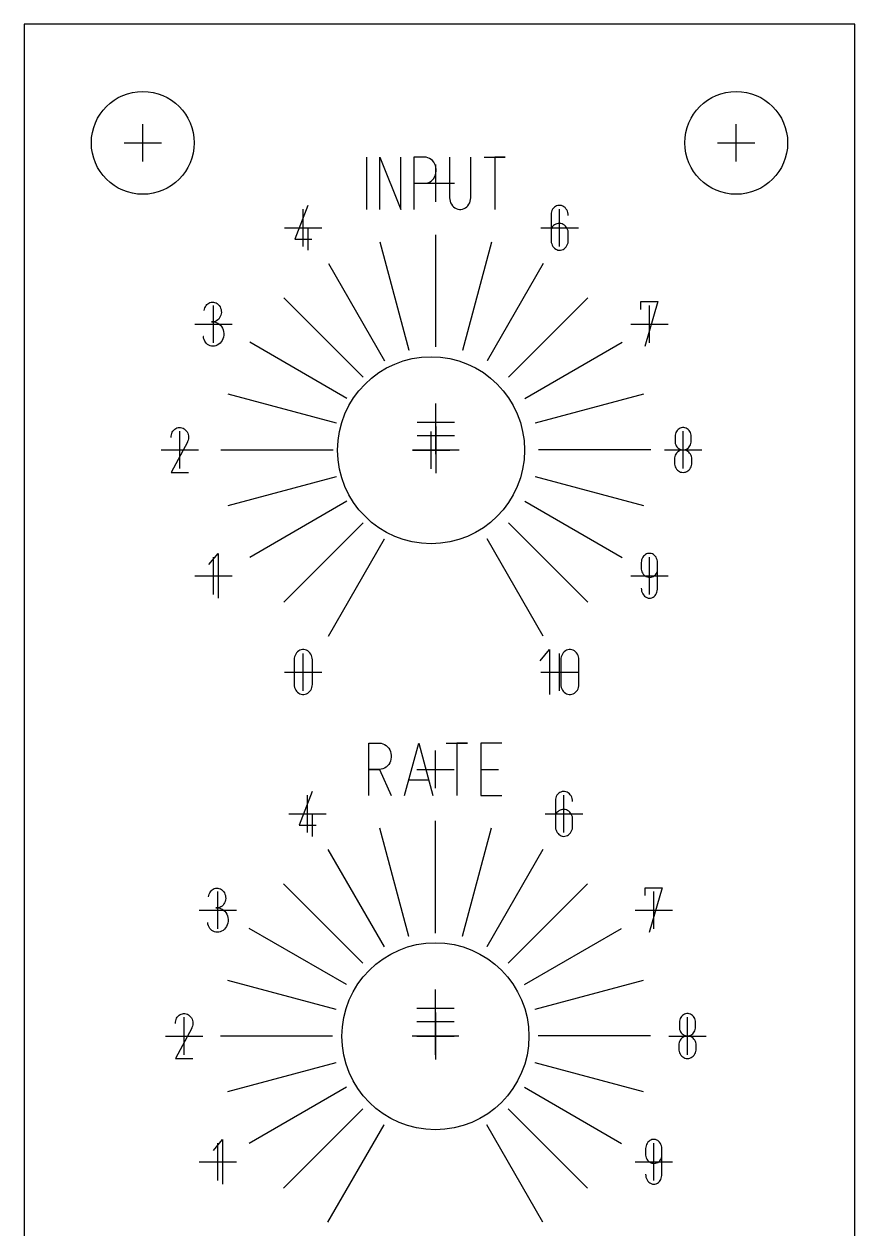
# Model space of a CAD drawing. Header units: millimetres. Extents: x -1 to 44, y -1 to 222.
# Drawn here: x 0 to 44.5, y 157.4 to 221.9 of the extents above; entities that cross this region are included whole.
import ezdxf

# ---------------------------------------------------------------- set-up
doc = ezdxf.new("R2010")
doc.units = ezdxf.units.MM
doc.layers.add('Gravur', color=7, linetype='CONTINUOUS')
doc.layers.add('Kontur', color=7, linetype='CONTINUOUS')

msp = doc.modelspace()

# ---------------------------------------------------------------- linework, layer by layer
at = {"layer": 'Gravur', "color": 255, "linetype": 'CONTINUOUS'}
for p, q in [((18.313, 214.757), (18.313, 211.957)), ((19.027, 211.957), (19.027, 214.757)), ((19.027, 214.757), (20.161, 211.957)), ((20.161, 211.957), (20.161, 214.757)), ((21.421, 214.757), (20.854, 214.757)), ((20.854, 214.757), (20.854, 211.957)), ((21.514, 214.749), (21.421, 214.757)), ((21.421, 214.757), (21.421, 214.757)), ((21.606, 214.726), (21.514, 214.749)), ((21.694, 214.688), (21.606, 214.726)), ((21.775, 214.635), (21.694, 214.688)), ((21.849, 214.57), (21.775, 214.635)), ((21.913, 214.493), (21.849, 214.57)), ((22.764, 214.757), (22.764, 212.587)), ((23.898, 212.587), (23.898, 214.757)), ((24.613, 214.757), (25.747, 214.757)), ((25.747, 214.757), (25.18, 214.757)), ((25.18, 214.757), (25.18, 211.957)), ((21.966, 214.407), (21.913, 214.493)), ((22.007, 214.313), (21.966, 214.407)), ((22.035, 214.213), (22.007, 214.313)), ((22.007, 213.801), (22.035, 213.901)), ((22.049, 214.109), (22.035, 214.213)), ((22.035, 213.901), (22.049, 214.005)), ((22.049, 214.005), (22.049, 214.109)), ((20.854, 213.357), (21.421, 213.357)), ((21.421, 213.357), (21.514, 213.365)), ((21.514, 213.365), (21.606, 213.388)), ((21.606, 213.388), (21.694, 213.426)), ((21.694, 213.426), (21.775, 213.479)), ((21.775, 213.479), (21.849, 213.544)), ((21.849, 213.544), (21.913, 213.621)), ((21.913, 213.621), (21.966, 213.707)), ((21.966, 213.707), (22.007, 213.801)), ((15.18, 212.175), (14.478, 210.375)), ((22.764, 212.587), (22.771, 212.493)), ((22.771, 212.493), (22.79, 212.401)), ((22.79, 212.401), (22.82, 212.314)), ((22.82, 212.314), (22.863, 212.232)), ((22.863, 212.232), (22.916, 212.158)), ((22.916, 212.158), (22.978, 212.094)), ((22.978, 212.094), (23.048, 212.041)), ((23.048, 212.041), (23.124, 212.001)), ((23.124, 212.001), (23.205, 211.973)), ((23.205, 211.973), (23.289, 211.959)), ((23.374, 211.959), (23.457, 211.973)), ((23.457, 211.973), (23.538, 212.001)), ((23.538, 212.001), (23.615, 212.041)), ((23.615, 212.041), (23.685, 212.094)), ((23.685, 212.094), (23.747, 212.158)), ((23.747, 212.158), (23.8, 212.232)), ((23.8, 212.232), (23.843, 212.314)), ((23.843, 212.314), (23.873, 212.401)), ((23.873, 212.401), (23.892, 212.493)), ((23.892, 212.493), (23.898, 212.587)), ((23.898, 212.587), (23.898, 212.587)), ((28.278, 211.97), (28.243, 211.907)), ((28.32, 212.027), (28.278, 211.97)), ((28.369, 212.075), (28.32, 212.027)), ((28.425, 212.116), (28.369, 212.075)), ((28.486, 212.146), (28.425, 212.116)), ((28.549, 212.167), (28.486, 212.146)), ((28.614, 212.176), (28.549, 212.167)), ((28.681, 212.175), (28.614, 212.176)), ((28.751, 212.161), (28.681, 212.175)), ((28.681, 212.175), (28.681, 212.175)), ((28.82, 212.136), (28.751, 212.161)), ((28.883, 212.101), (28.82, 212.136)), ((28.941, 212.055), (28.883, 212.101)), ((28.992, 211.999), (28.941, 212.055)), ((29.036, 211.936), (28.992, 211.999)), ((23.289, 211.959), (23.374, 211.959)), ((28.202, 211.768), (28.195, 211.695)), ((28.195, 211.695), (28.195, 211.695)), ((28.195, 211.695), (28.195, 210.255)), ((28.218, 211.839), (28.202, 211.768)), ((28.243, 211.907), (28.218, 211.839)), ((29.071, 211.867), (29.036, 211.936)), ((29.095, 211.792), (29.071, 211.867)), ((29.109, 211.714), (29.095, 211.792)), ((29.113, 211.635), (29.109, 211.714)), ((15.18, 210.975), (15.18, 209.775)), ((28.23, 210.982), (28.194, 210.915)), ((28.194, 210.915), (28.195, 210.915)), ((28.273, 211.042), (28.23, 210.982)), ((28.324, 211.094), (28.273, 211.042)), ((28.38, 211.138), (28.324, 211.094)), ((28.442, 211.173), (28.38, 211.138)), ((28.508, 211.197), (28.442, 211.173)), ((28.576, 211.211), (28.508, 211.197)), ((28.645, 211.214), (28.576, 211.211)), ((28.714, 211.206), (28.645, 211.214)), ((28.782, 211.187), (28.714, 211.206)), ((28.846, 211.158), (28.782, 211.187)), ((28.905, 211.119), (28.846, 211.158)), ((28.959, 211.071), (28.905, 211.119)), ((29.007, 211.015), (28.959, 211.071)), ((29.046, 210.952), (29.007, 211.015)), ((29.078, 210.884), (29.046, 210.952)), ((29.1, 210.811), (29.078, 210.884)), ((29.113, 210.735), (29.1, 210.811)), ((29.113, 210.255), (29.113, 210.735)), ((14.478, 210.375), (15.396, 210.375)), ((20.607, 204.412), (19.054, 210.206)), ((22.03, 204.605), (22.03, 210.605)), ((25.007, 210.206), (23.454, 204.412)), ((28.195, 210.255), (28.207, 210.183)), ((28.207, 210.183), (28.226, 210.113)), ((28.226, 210.113), (28.254, 210.047)), ((28.254, 210.047), (28.291, 209.985)), ((29.005, 209.966), (29.046, 210.031)), ((29.046, 210.031), (29.078, 210.101)), ((29.078, 210.101), (29.1, 210.177)), ((29.1, 210.177), (29.113, 210.255)), ((29.113, 210.255), (29.113, 210.255)), ((28.291, 209.985), (28.334, 209.93)), ((28.334, 209.93), (28.384, 209.882)), ((28.384, 209.882), (28.44, 209.841)), ((28.44, 209.841), (28.499, 209.81)), ((28.499, 209.81), (28.562, 209.788)), ((28.562, 209.788), (28.627, 209.775)), ((28.627, 209.775), (28.698, 209.779)), ((28.627, 209.775), (28.627, 209.775)), ((28.698, 209.779), (28.768, 209.795)), ((28.768, 209.795), (28.836, 209.822)), ((28.836, 209.822), (28.898, 209.861)), ((28.898, 209.861), (28.955, 209.909)), ((28.955, 209.909), (29.005, 209.966)), ((16.28, 209.064), (19.28, 203.868)), ((27.779, 209.064), (24.78, 203.868)), ((9.698, 206.754), (9.733, 206.814)), ((9.733, 206.814), (9.776, 206.867)), ((9.776, 206.867), (9.825, 206.913)), ((9.825, 206.913), (9.88, 206.951)), ((9.88, 206.951), (9.94, 206.979)), ((9.94, 206.979), (10.002, 206.998)), ((10.002, 206.998), (10.066, 207.006)), ((10.066, 207.006), (10.131, 207.004)), ((10.131, 207.004), (10.195, 206.991)), ((10.195, 206.991), (10.201, 206.989)), ((10.201, 206.989), (10.268, 206.963)), ((10.268, 206.963), (10.331, 206.925)), ((10.331, 206.925), (10.389, 206.878)), ((10.389, 206.878), (10.439, 206.822)), ((10.439, 206.822), (10.482, 206.758)), ((13.899, 207.23), (18.141, 202.988)), ((25.92, 202.988), (30.162, 207.23)), ((32.995, 206.609), (32.995, 207.029)), ((32.995, 207.029), (33.913, 207.029)), ((33.913, 207.029), (33.211, 204.629)), ((9.643, 206.549), (9.652, 206.62)), ((9.652, 206.62), (9.671, 206.689)), ((9.671, 206.689), (9.698, 206.754)), ((10.498, 206.226), (10.46, 206.159)), ((10.482, 206.758), (10.515, 206.687)), ((10.527, 206.299), (10.498, 206.226)), ((10.515, 206.687), (10.538, 206.612)), ((10.546, 206.376), (10.527, 206.299)), ((10.538, 206.612), (10.551, 206.534)), ((10.554, 206.455), (10.546, 206.376)), ((10.551, 206.534), (10.554, 206.455)), ((10.021, 205.949), (10.109, 205.954)), ((10.021, 205.948), (10.021, 205.949)), ((10.092, 205.945), (10.021, 205.948)), ((10.163, 205.954), (10.092, 205.945)), ((10.109, 205.954), (10.196, 205.944)), ((10.232, 205.974), (10.163, 205.954)), ((10.196, 205.944), (10.282, 205.92)), ((10.298, 206.005), (10.232, 205.974)), ((10.282, 205.92), (10.364, 205.882)), ((10.358, 206.048), (10.298, 206.005)), ((10.413, 206.099), (10.358, 206.048)), ((10.364, 205.882), (10.438, 205.83)), ((10.46, 206.159), (10.413, 206.099)), ((10.438, 205.83), (10.506, 205.767)), ((10.506, 205.767), (10.564, 205.694)), ((10.564, 205.694), (10.612, 205.611)), ((10.612, 205.611), (10.648, 205.522)), ((10.648, 205.522), (10.672, 205.427)), ((9.59, 205.158), (9.589, 205.169)), ((9.603, 205.076), (9.59, 205.158)), ((9.627, 204.996), (9.603, 205.076)), ((9.663, 204.921), (9.627, 204.996)), ((9.707, 204.853), (9.663, 204.921)), ((10.544, 204.876), (10.483, 204.806)), ((10.596, 204.956), (10.544, 204.876)), ((10.636, 205.043), (10.596, 204.956)), ((10.664, 205.136), (10.636, 205.043)), ((10.681, 205.232), (10.664, 205.136)), ((10.672, 205.427), (10.682, 205.33)), ((10.682, 205.33), (10.681, 205.232)), ((9.759, 204.792), (9.707, 204.853)), ((9.819, 204.741), (9.759, 204.792)), ((9.885, 204.7), (9.819, 204.741)), ((9.956, 204.67), (9.885, 204.7)), ((10.03, 204.651), (9.956, 204.67)), ((10.105, 204.645), (10.03, 204.651)), ((10.181, 204.651), (10.105, 204.645)), ((10.255, 204.669), (10.181, 204.651)), ((10.334, 204.701), (10.255, 204.669)), ((10.412, 204.748), (10.334, 204.701)), ((10.483, 204.806), (10.412, 204.748)), ((17.266, 201.855), (12.07, 204.854)), ((20.607, 204.412), (20.607, 204.412)), ((22.03, 204.605), (22.03, 204.605)), ((23.454, 204.412), (23.454, 204.412)), ((26.793, 201.855), (31.989, 204.855)), ((19.28, 203.868), (19.28, 203.868)), ((24.78, 203.868), (24.779, 203.868)), ((18.141, 202.988), (18.141, 202.988)), ((25.92, 202.988), (25.92, 202.988)), ((16.718, 200.522), (10.923, 202.075)), ((17.266, 201.854), (17.266, 201.855)), ((26.793, 201.855), (26.793, 201.855)), ((33.138, 202.075), (27.344, 200.522)), ((16.718, 200.522), (16.718, 200.522)), ((27.344, 200.522), (27.344, 200.522)), ((7.87, 199.832), (7.879, 199.906)), ((7.871, 199.758), (7.87, 199.832)), ((7.879, 199.906), (7.897, 199.977)), ((7.897, 199.977), (7.926, 200.044)), ((7.926, 200.044), (7.962, 200.106)), ((7.962, 200.106), (8.007, 200.161)), ((8.007, 200.161), (8.058, 200.208)), ((8.058, 200.208), (8.116, 200.246)), ((8.116, 200.246), (8.178, 200.274)), ((8.178, 200.274), (8.243, 200.292)), ((8.243, 200.292), (8.303, 200.298)), ((8.303, 200.298), (8.373, 200.296)), ((8.373, 200.296), (8.442, 200.283)), ((8.442, 200.283), (8.508, 200.258)), ((8.508, 200.258), (8.57, 200.223)), ((8.57, 200.223), (8.626, 200.178)), ((8.626, 200.178), (8.677, 200.124)), ((8.677, 200.124), (8.719, 200.063)), ((8.719, 200.063), (8.752, 199.995)), ((8.752, 199.995), (8.777, 199.923)), ((8.777, 199.923), (8.792, 199.847)), ((8.797, 199.77), (8.79, 199.693)), ((8.792, 199.847), (8.797, 199.77)), ((22.03, 200.355), (22.03, 197.855)), ((22.031, 200.349), (22.031, 197.849)), ((34.829, 199.89), (34.825, 199.818)), ((34.825, 199.818), (34.825, 199.818)), ((34.825, 199.818), (34.825, 199.578)), ((34.844, 199.959), (34.829, 199.89)), ((34.868, 200.026), (34.844, 199.959)), ((34.9, 200.088), (34.868, 200.026)), ((34.94, 200.144), (34.9, 200.088)), ((34.988, 200.193), (34.94, 200.144)), ((35.041, 200.234), (34.988, 200.193)), ((35.099, 200.265), (35.041, 200.234)), ((35.161, 200.286), (35.099, 200.265)), ((35.225, 200.297), (35.161, 200.286)), ((35.289, 200.297), (35.225, 200.297)), ((35.353, 200.286), (35.289, 200.297)), ((35.415, 200.265), (35.353, 200.286)), ((35.473, 200.234), (35.415, 200.265)), ((35.526, 200.193), (35.473, 200.234)), ((35.574, 200.144), (35.526, 200.193)), ((35.614, 200.088), (35.574, 200.144)), ((35.646, 200.026), (35.614, 200.088)), ((35.67, 199.959), (35.646, 200.026)), ((35.685, 199.89), (35.67, 199.959)), ((35.689, 199.818), (35.685, 199.89)), ((35.689, 199.578), (35.689, 199.818)), ((8.735, 199.518), (7.871, 197.898)), ((8.748, 199.546), (8.735, 199.518)), ((8.774, 199.618), (8.748, 199.546)), ((8.79, 199.693), (8.774, 199.618)), ((10.53, 199.105), (16.53, 199.105)), ((16.53, 199.105), (16.53, 199.105)), ((20.78, 199.105), (23.28, 199.105)), ((20.781, 199.099), (23.281, 199.099)), ((33.53, 199.105), (27.53, 199.105)), ((27.53, 199.105), (27.53, 199.105)), ((34.825, 199.578), (34.829, 199.51)), ((34.829, 199.51), (34.842, 199.442)), ((34.842, 199.442), (34.864, 199.378)), ((34.864, 199.378), (34.892, 199.318)), ((34.892, 199.318), (34.929, 199.263)), ((34.929, 199.263), (34.973, 199.214)), ((34.973, 199.214), (35.023, 199.173)), ((35.023, 199.173), (35.077, 199.141)), ((35.127, 199.081), (35.065, 199.057)), ((35.077, 199.141), (35.135, 199.117)), ((35.191, 199.095), (35.127, 199.081)), ((35.135, 199.117), (35.196, 199.103)), ((35.257, 199.098), (35.191, 199.095)), ((35.196, 199.103), (35.257, 199.098)), ((35.257, 199.098), (35.318, 199.103)), ((35.323, 199.095), (35.257, 199.098)), ((35.257, 199.098), (35.257, 199.098)), ((35.257, 199.098), (35.257, 199.098)), ((35.318, 199.103), (35.379, 199.117)), ((35.387, 199.081), (35.323, 199.095)), ((35.379, 199.117), (35.437, 199.141)), ((35.449, 199.057), (35.387, 199.081)), ((35.437, 199.141), (35.491, 199.173)), ((35.491, 199.173), (35.541, 199.214)), ((35.541, 199.214), (35.585, 199.263)), ((35.585, 199.263), (35.622, 199.318)), ((35.622, 199.318), (35.65, 199.378)), ((35.65, 199.378), (35.672, 199.442)), ((35.672, 199.442), (35.685, 199.51)), ((35.685, 199.51), (35.689, 199.578)), ((35.689, 199.578), (35.689, 199.578)), ((34.794, 198.671), (34.789, 198.598)), ((34.789, 198.598), (34.789, 198.598)), ((34.789, 198.598), (34.789, 198.418)), ((34.81, 198.742), (34.794, 198.671)), ((34.833, 198.81), (34.81, 198.742)), ((34.865, 198.873), (34.833, 198.81)), ((34.906, 198.93), (34.865, 198.873)), ((34.954, 198.981), (34.906, 198.93)), ((35.007, 199.023), (34.954, 198.981)), ((35.065, 199.057), (35.007, 199.023)), ((35.507, 199.023), (35.449, 199.057)), ((35.56, 198.981), (35.507, 199.023)), ((35.608, 198.93), (35.56, 198.981)), ((35.649, 198.873), (35.608, 198.93)), ((35.681, 198.809), (35.649, 198.873)), ((35.704, 198.742), (35.681, 198.809)), ((35.72, 198.671), (35.704, 198.742)), ((35.725, 198.598), (35.72, 198.671)), ((35.725, 198.418), (35.725, 198.598)), ((7.871, 197.898), (8.789, 197.898)), ((34.789, 198.418), (34.793, 198.344)), ((34.793, 198.344), (34.807, 198.271)), ((34.807, 198.271), (34.83, 198.201)), ((34.83, 198.201), (34.863, 198.136)), ((34.863, 198.136), (34.902, 198.077)), ((34.902, 198.077), (34.95, 198.024)), ((34.95, 198.024), (35.003, 197.98)), ((35.003, 197.98), (35.062, 197.944)), ((35.062, 197.944), (35.125, 197.918)), ((35.125, 197.918), (35.19, 197.903)), ((35.19, 197.903), (35.257, 197.898)), ((35.257, 197.898), (35.324, 197.903)), ((35.324, 197.903), (35.389, 197.918)), ((35.389, 197.918), (35.452, 197.944)), ((35.452, 197.944), (35.511, 197.98)), ((35.511, 197.98), (35.564, 198.024)), ((35.564, 198.024), (35.612, 198.077)), ((35.612, 198.077), (35.651, 198.136)), ((35.651, 198.136), (35.684, 198.201)), ((35.684, 198.201), (35.707, 198.271)), ((35.707, 198.271), (35.721, 198.344)), ((35.721, 198.344), (35.725, 198.418)), ((35.725, 198.418), (35.725, 198.418)), ((10.923, 196.122), (16.718, 197.675)), ((16.718, 197.675), (16.718, 197.675)), ((27.344, 197.675), (27.344, 197.675)), ((27.344, 197.675), (33.138, 196.122)), ((17.266, 196.355), (12.07, 193.355)), ((17.266, 196.355), (17.266, 196.355)), ((26.793, 196.354), (26.793, 196.354)), ((26.793, 196.354), (31.989, 193.354)), ((18.141, 195.209), (13.899, 190.967)), ((18.141, 195.209), (18.141, 195.209)), ((30.162, 190.967), (25.92, 195.209)), ((25.92, 195.209), (25.92, 195.209)), ((16.28, 189.145), (19.279, 194.341)), ((19.279, 194.341), (19.28, 194.341)), ((27.78, 189.145), (24.78, 194.341)), ((24.78, 194.341), (24.78, 194.341)), ((9.893, 192.967), (10.379, 193.567)), ((10.379, 193.567), (10.379, 191.167)), ((33.065, 193.295), (33.041, 193.228)), ((33.097, 193.357), (33.065, 193.295)), ((33.137, 193.413), (33.097, 193.357)), ((33.185, 193.462), (33.137, 193.413)), ((33.238, 193.503), (33.185, 193.462)), ((33.296, 193.534), (33.238, 193.503)), ((33.358, 193.555), (33.296, 193.534)), ((33.422, 193.566), (33.358, 193.555)), ((33.486, 193.566), (33.422, 193.566)), ((33.55, 193.555), (33.486, 193.566)), ((33.612, 193.534), (33.55, 193.555)), ((33.67, 193.503), (33.612, 193.534)), ((33.723, 193.462), (33.67, 193.503)), ((33.771, 193.413), (33.723, 193.462)), ((33.811, 193.357), (33.771, 193.413)), ((33.843, 193.295), (33.811, 193.357)), ((33.867, 193.228), (33.843, 193.295)), ((33.026, 193.159), (33.022, 193.087)), ((33.022, 193.087), (33.022, 193.087)), ((33.022, 193.087), (33.022, 192.727)), ((33.022, 192.727), (33.035, 192.655)), ((33.041, 193.228), (33.026, 193.159)), ((33.035, 192.655), (33.056, 192.585)), ((33.882, 193.159), (33.867, 193.228)), ((33.886, 193.087), (33.882, 193.159)), ((33.886, 191.647), (33.886, 193.087)), ((33.056, 192.585), (33.087, 192.52)), ((33.087, 192.52), (33.126, 192.461)), ((33.126, 192.461), (33.173, 192.408)), ((33.173, 192.408), (33.226, 192.364)), ((33.226, 192.364), (33.285, 192.329)), ((33.285, 192.329), (33.347, 192.304)), ((33.347, 192.304), (33.412, 192.29)), ((33.412, 192.29), (33.478, 192.286)), ((33.478, 192.286), (33.544, 192.293)), ((33.544, 192.293), (33.608, 192.311)), ((33.608, 192.311), (33.669, 192.339)), ((33.669, 192.339), (33.727, 192.377)), ((33.727, 192.377), (33.777, 192.424)), ((33.777, 192.424), (33.822, 192.479)), ((33.822, 192.479), (33.858, 192.54)), ((33.858, 192.54), (33.887, 192.607)), ((33.887, 192.607), (33.886, 192.607)), ((33.022, 191.707), (33.026, 191.628)), ((33.026, 191.628), (33.04, 191.55)), ((33.04, 191.55), (33.064, 191.475)), ((33.064, 191.475), (33.099, 191.406)), ((33.099, 191.406), (33.143, 191.343)), ((33.755, 191.313), (33.799, 191.369)), ((33.799, 191.369), (33.835, 191.432)), ((33.835, 191.432), (33.861, 191.501)), ((33.861, 191.501), (33.879, 191.573)), ((33.879, 191.573), (33.886, 191.647)), ((33.886, 191.647), (33.886, 191.647)), ((33.143, 191.343), (33.194, 191.287)), ((33.194, 191.287), (33.252, 191.241)), ((33.252, 191.241), (33.315, 191.206)), ((33.315, 191.206), (33.384, 191.181)), ((33.384, 191.181), (33.454, 191.167)), ((33.454, 191.167), (33.521, 191.175)), ((33.454, 191.167), (33.454, 191.167)), ((33.521, 191.175), (33.585, 191.195)), ((33.585, 191.195), (33.648, 191.224)), ((33.648, 191.224), (33.704, 191.264)), ((33.704, 191.264), (33.755, 191.313)), ((14.536, 188.185), (14.499, 188.115)), ((14.581, 188.248), (14.536, 188.185)), ((14.634, 188.303), (14.581, 188.248)), ((14.694, 188.349), (14.634, 188.303)), ((14.76, 188.384), (14.694, 188.349)), ((14.829, 188.407), (14.76, 188.384)), ((14.901, 188.419), (14.829, 188.407)), ((14.973, 188.419), (14.901, 188.419)), ((15.045, 188.407), (14.973, 188.419)), ((15.114, 188.384), (15.045, 188.407)), ((15.18, 188.349), (15.114, 188.384)), ((15.24, 188.303), (15.18, 188.349)), ((15.293, 188.248), (15.24, 188.303)), ((15.338, 188.185), (15.293, 188.248)), ((15.375, 188.115), (15.338, 188.185)), ((27.618, 187.821), (28.104, 188.421)), ((28.104, 188.421), (28.104, 186.021)), ((28.801, 188.185), (28.764, 188.115)), ((28.846, 188.248), (28.801, 188.185)), ((28.899, 188.303), (28.846, 188.248)), ((28.959, 188.349), (28.899, 188.303)), ((29.025, 188.384), (28.959, 188.349)), ((29.094, 188.407), (29.025, 188.384)), ((29.166, 188.419), (29.094, 188.407)), ((29.238, 188.419), (29.166, 188.419)), ((29.31, 188.407), (29.238, 188.419)), ((29.379, 188.384), (29.31, 188.407)), ((29.445, 188.349), (29.379, 188.384)), ((29.505, 188.303), (29.445, 188.349)), ((29.558, 188.248), (29.505, 188.303)), ((29.603, 188.185), (29.558, 188.248)), ((29.64, 188.115), (29.603, 188.185)), ((14.456, 187.961), (14.451, 187.881)), ((14.451, 187.881), (14.451, 187.881)), ((14.451, 187.881), (14.451, 186.561)), ((14.473, 188.04), (14.456, 187.961)), ((14.499, 188.115), (14.473, 188.04)), ((15.401, 188.04), (15.375, 188.115)), ((15.418, 187.961), (15.401, 188.04)), ((15.423, 187.881), (15.418, 187.961)), ((15.423, 186.561), (15.423, 187.881)), ((28.721, 187.961), (28.716, 187.881)), ((28.716, 187.881), (28.716, 187.881)), ((28.716, 187.881), (28.716, 186.561)), ((28.738, 188.04), (28.721, 187.961)), ((28.764, 188.115), (28.738, 188.04)), ((29.666, 188.04), (29.64, 188.115)), ((29.683, 187.961), (29.666, 188.04)), ((29.688, 187.881), (29.683, 187.961)), ((29.688, 186.561), (29.688, 187.881)), ((14.451, 186.561), (14.456, 186.481)), ((14.456, 186.481), (14.473, 186.402)), ((14.473, 186.402), (14.499, 186.327)), ((14.499, 186.327), (14.536, 186.257)), ((14.536, 186.257), (14.581, 186.194)), ((14.581, 186.194), (14.634, 186.139)), ((15.24, 186.139), (15.293, 186.194)), ((15.293, 186.194), (15.338, 186.257)), ((15.338, 186.257), (15.375, 186.327)), ((15.375, 186.327), (15.401, 186.402)), ((15.401, 186.402), (15.418, 186.481)), ((15.418, 186.481), (15.423, 186.561)), ((15.423, 186.561), (15.423, 186.561)), ((28.716, 186.561), (28.721, 186.481)), ((28.721, 186.481), (28.738, 186.402)), ((28.738, 186.402), (28.764, 186.327)), ((28.764, 186.327), (28.801, 186.257)), ((28.801, 186.257), (28.846, 186.194)), ((28.846, 186.194), (28.899, 186.139)), ((29.505, 186.139), (29.558, 186.194)), ((29.558, 186.194), (29.603, 186.257)), ((29.603, 186.257), (29.64, 186.327)), ((29.64, 186.327), (29.666, 186.402)), ((29.666, 186.402), (29.683, 186.481)), ((29.683, 186.481), (29.688, 186.561)), ((29.688, 186.561), (29.688, 186.561)), ((14.634, 186.139), (14.694, 186.093)), ((14.694, 186.093), (14.76, 186.058)), ((14.76, 186.058), (14.829, 186.035)), ((14.829, 186.035), (14.901, 186.023)), ((14.901, 186.023), (14.973, 186.023)), ((14.973, 186.023), (15.045, 186.035)), ((15.045, 186.035), (15.114, 186.058)), ((15.114, 186.058), (15.18, 186.093)), ((15.18, 186.093), (15.24, 186.139)), ((28.899, 186.139), (28.959, 186.093)), ((28.959, 186.093), (29.025, 186.058)), ((29.025, 186.058), (29.094, 186.035)), ((29.094, 186.035), (29.166, 186.023)), ((29.166, 186.023), (29.238, 186.023)), ((29.238, 186.023), (29.31, 186.035)), ((29.31, 186.035), (29.379, 186.058)), ((29.379, 186.058), (29.445, 186.093)), ((29.445, 186.093), (29.505, 186.139)), ((18.448, 180.618), (18.448, 183.418)), ((18.448, 183.418), (19.015, 183.418)), ((19.015, 183.418), (19.109, 183.41)), ((19.109, 183.41), (19.201, 183.387)), ((19.201, 183.387), (19.289, 183.349)), ((19.289, 183.349), (19.37, 183.296)), ((19.37, 183.296), (19.444, 183.231)), ((19.444, 183.231), (19.508, 183.154)), ((19.508, 183.154), (19.561, 183.068)), ((19.561, 183.068), (19.602, 182.974)), ((19.602, 182.974), (19.629, 182.874)), ((20.36, 180.618), (21.116, 183.418)), ((21.116, 183.418), (21.872, 180.618)), ((22.586, 183.418), (23.72, 183.418)), ((23.72, 183.418), (23.153, 183.418)), ((23.153, 183.418), (23.153, 180.618)), ((25.568, 183.418), (24.434, 183.418)), ((24.434, 183.418), (24.434, 180.618)), ((19.561, 182.368), (19.508, 182.282)), ((19.602, 182.462), (19.561, 182.368)), ((19.629, 182.562), (19.602, 182.462)), ((19.629, 182.874), (19.644, 182.77)), ((19.644, 182.666), (19.629, 182.562)), ((19.644, 182.77), (19.644, 182.666)), ((19.015, 182.018), (18.448, 182.018)), ((18.448, 182.018), (19.015, 182.018)), ((19.109, 182.026), (19.015, 182.018)), ((19.015, 182.018), (19.015, 182.018)), ((19.015, 182.018), (19.645, 180.618)), ((19.201, 182.049), (19.109, 182.026)), ((19.289, 182.087), (19.201, 182.049)), ((19.37, 182.14), (19.289, 182.087)), ((19.444, 182.205), (19.37, 182.14)), ((19.508, 182.282), (19.444, 182.205)), ((24.434, 182.018), (25.379, 182.018)), ((20.612, 181.458), (21.62, 181.458)), ((15.412, 180.836), (14.71, 179.036)), ((24.434, 180.618), (25.568, 180.618)), ((28.434, 180.429), (28.427, 180.356)), ((28.45, 180.5), (28.434, 180.429)), ((28.475, 180.568), (28.45, 180.5)), ((28.51, 180.631), (28.475, 180.568)), ((28.552, 180.688), (28.51, 180.631)), ((28.601, 180.736), (28.552, 180.688)), ((28.657, 180.777), (28.601, 180.736)), ((28.718, 180.807), (28.657, 180.777)), ((28.781, 180.828), (28.718, 180.807)), ((28.846, 180.837), (28.781, 180.828)), ((28.913, 180.836), (28.846, 180.837)), ((28.983, 180.822), (28.913, 180.836)), ((28.913, 180.836), (28.913, 180.836)), ((29.052, 180.797), (28.983, 180.822)), ((29.115, 180.762), (29.052, 180.797)), ((29.173, 180.716), (29.115, 180.762)), ((29.224, 180.66), (29.173, 180.716)), ((29.268, 180.597), (29.224, 180.66)), ((29.303, 180.528), (29.268, 180.597)), ((29.327, 180.453), (29.303, 180.528)), ((29.341, 180.375), (29.327, 180.453)), ((28.427, 180.356), (28.427, 180.356)), ((28.427, 180.356), (28.427, 178.916)), ((28.556, 179.755), (28.505, 179.703)), ((28.612, 179.799), (28.556, 179.755)), ((28.674, 179.834), (28.612, 179.799)), ((28.74, 179.858), (28.674, 179.834)), ((28.808, 179.872), (28.74, 179.858)), ((28.877, 179.875), (28.808, 179.872)), ((28.946, 179.867), (28.877, 179.875)), ((29.014, 179.848), (28.946, 179.867)), ((29.078, 179.819), (29.014, 179.848)), ((29.137, 179.78), (29.078, 179.819)), ((29.191, 179.732), (29.137, 179.78)), ((29.345, 180.296), (29.341, 180.375)), ((15.412, 179.636), (15.412, 178.436)), ((22.008, 173.266), (22.008, 179.266)), ((28.462, 179.643), (28.426, 179.576)), ((28.426, 179.576), (28.427, 179.576)), ((28.505, 179.703), (28.462, 179.643)), ((29.239, 179.676), (29.191, 179.732)), ((29.278, 179.613), (29.239, 179.676)), ((29.31, 179.545), (29.278, 179.613)), ((29.332, 179.472), (29.31, 179.545)), ((29.345, 179.396), (29.332, 179.472)), ((29.345, 178.916), (29.345, 179.396)), ((14.71, 179.036), (15.628, 179.036)), ((20.585, 173.073), (19.032, 178.867)), ((24.985, 178.867), (23.432, 173.073)), ((28.427, 178.916), (28.439, 178.844)), ((28.439, 178.844), (28.458, 178.774)), ((28.458, 178.774), (28.486, 178.708)), ((28.486, 178.708), (28.523, 178.646)), ((28.523, 178.646), (28.566, 178.591)), ((28.566, 178.591), (28.616, 178.543)), ((28.616, 178.543), (28.672, 178.502)), ((28.672, 178.502), (28.731, 178.471)), ((28.731, 178.471), (28.794, 178.449)), ((29, 178.456), (29.068, 178.483)), ((29.068, 178.483), (29.13, 178.522)), ((29.13, 178.522), (29.187, 178.57)), ((29.187, 178.57), (29.237, 178.627)), ((29.237, 178.627), (29.278, 178.692)), ((29.278, 178.692), (29.31, 178.762)), ((29.31, 178.762), (29.332, 178.838)), ((29.332, 178.838), (29.345, 178.916)), ((29.345, 178.916), (29.345, 178.916)), ((28.794, 178.449), (28.859, 178.436)), ((28.859, 178.436), (28.93, 178.44)), ((28.859, 178.436), (28.859, 178.436)), ((28.93, 178.44), (29, 178.456)), ((16.258, 177.725), (19.258, 172.529)), ((27.757, 177.725), (24.758, 172.529)), ((13.877, 175.891), (18.119, 171.649)), ((25.898, 171.649), (30.14, 175.891)), ((9.875, 175.21), (9.884, 175.281)), ((9.884, 175.281), (9.903, 175.35)), ((9.903, 175.35), (9.93, 175.415)), ((9.93, 175.415), (9.965, 175.475)), ((9.965, 175.475), (10.008, 175.528)), ((10.008, 175.528), (10.057, 175.574)), ((10.057, 175.574), (10.112, 175.612)), ((10.112, 175.612), (10.172, 175.64)), ((10.172, 175.64), (10.234, 175.659)), ((10.234, 175.659), (10.298, 175.667)), ((10.298, 175.667), (10.363, 175.665)), ((10.363, 175.665), (10.427, 175.652)), ((10.427, 175.652), (10.433, 175.65)), ((10.433, 175.65), (10.5, 175.624)), ((10.5, 175.624), (10.563, 175.586)), ((10.563, 175.586), (10.621, 175.539)), ((10.621, 175.539), (10.671, 175.483)), ((10.671, 175.483), (10.714, 175.419)), ((10.714, 175.419), (10.747, 175.348)), ((10.747, 175.348), (10.77, 175.273)), ((10.77, 175.273), (10.783, 175.195)), ((33.227, 175.27), (33.227, 175.69)), ((33.227, 175.69), (34.145, 175.69)), ((34.145, 175.69), (33.443, 173.29)), ((10.253, 174.61), (10.341, 174.615)), ((10.253, 174.609), (10.253, 174.61)), ((10.324, 174.606), (10.253, 174.609)), ((10.395, 174.615), (10.324, 174.606)), ((10.341, 174.615), (10.428, 174.605)), ((10.464, 174.635), (10.395, 174.615)), ((10.428, 174.605), (10.514, 174.581)), ((10.53, 174.666), (10.464, 174.635)), ((10.59, 174.709), (10.53, 174.666)), ((10.645, 174.76), (10.59, 174.709)), ((10.692, 174.82), (10.645, 174.76)), ((10.73, 174.887), (10.692, 174.82)), ((10.759, 174.96), (10.73, 174.887)), ((10.778, 175.037), (10.759, 174.96)), ((10.786, 175.116), (10.778, 175.037)), ((10.783, 175.195), (10.786, 175.116)), ((10.514, 174.581), (10.596, 174.543)), ((10.596, 174.543), (10.67, 174.491)), ((10.67, 174.491), (10.738, 174.428)), ((10.738, 174.428), (10.796, 174.355)), ((10.796, 174.355), (10.844, 174.272)), ((10.844, 174.272), (10.88, 174.183)), ((10.88, 174.183), (10.904, 174.088)), ((10.904, 174.088), (10.914, 173.991)), ((10.914, 173.991), (10.913, 173.893)), ((9.822, 173.819), (9.821, 173.83)), ((9.835, 173.737), (9.822, 173.819)), ((9.859, 173.657), (9.835, 173.737)), ((9.895, 173.582), (9.859, 173.657)), ((9.939, 173.514), (9.895, 173.582)), ((9.991, 173.453), (9.939, 173.514)), ((10.051, 173.402), (9.991, 173.453)), ((10.117, 173.361), (10.051, 173.402)), ((10.188, 173.331), (10.117, 173.361)), ((10.262, 173.312), (10.188, 173.331)), ((10.337, 173.306), (10.262, 173.312)), ((10.413, 173.312), (10.337, 173.306)), ((10.487, 173.33), (10.413, 173.312)), ((10.566, 173.362), (10.487, 173.33)), ((10.644, 173.409), (10.566, 173.362)), ((10.715, 173.467), (10.644, 173.409)), ((10.776, 173.537), (10.715, 173.467)), ((10.828, 173.617), (10.776, 173.537)), ((10.868, 173.704), (10.828, 173.617)), ((10.896, 173.797), (10.868, 173.704)), ((10.913, 173.893), (10.896, 173.797)), ((17.244, 170.516), (12.048, 173.515)), ((26.771, 170.516), (31.967, 173.516)), ((20.585, 173.073), (20.585, 173.073)), ((22.008, 173.266), (22.008, 173.266)), ((23.432, 173.073), (23.432, 173.073)), ((19.258, 172.529), (19.258, 172.529)), ((24.758, 172.529), (24.757, 172.529)), ((18.119, 171.649), (18.119, 171.649)), ((25.898, 171.649), (25.898, 171.649)), ((16.696, 169.183), (10.901, 170.736)), ((33.116, 170.736), (27.322, 169.183)), ((17.244, 170.515), (17.244, 170.516)), ((26.771, 170.516), (26.771, 170.516)), ((8.194, 168.767), (8.239, 168.822)), ((8.239, 168.822), (8.29, 168.869)), ((8.29, 168.869), (8.348, 168.907)), ((8.348, 168.907), (8.41, 168.935)), ((8.41, 168.935), (8.475, 168.953)), ((8.475, 168.953), (8.535, 168.959)), ((8.535, 168.959), (8.605, 168.957)), ((8.605, 168.957), (8.674, 168.944)), ((8.674, 168.944), (8.74, 168.919)), ((8.74, 168.919), (8.802, 168.884)), ((8.802, 168.884), (8.858, 168.839)), ((8.858, 168.839), (8.909, 168.785)), ((16.696, 169.183), (16.696, 169.183)), ((22.008, 169.016), (22.008, 166.516)), ((22.009, 169.01), (22.009, 166.51)), ((27.322, 169.183), (27.322, 169.183)), ((35.172, 168.805), (35.132, 168.749)), ((35.22, 168.854), (35.172, 168.805)), ((35.273, 168.895), (35.22, 168.854)), ((35.331, 168.926), (35.273, 168.895)), ((35.393, 168.947), (35.331, 168.926)), ((35.457, 168.958), (35.393, 168.947)), ((35.521, 168.958), (35.457, 168.958)), ((35.585, 168.947), (35.521, 168.958)), ((35.647, 168.926), (35.585, 168.947)), ((35.705, 168.895), (35.647, 168.926)), ((35.758, 168.854), (35.705, 168.895)), ((35.806, 168.805), (35.758, 168.854)), ((35.846, 168.749), (35.806, 168.805)), ((8.102, 168.493), (8.111, 168.567)), ((8.103, 168.419), (8.102, 168.493)), ((8.967, 168.179), (8.103, 166.559)), ((8.111, 168.567), (8.129, 168.638)), ((8.129, 168.638), (8.158, 168.705)), ((8.158, 168.705), (8.194, 168.767)), ((8.909, 168.785), (8.951, 168.724)), ((8.951, 168.724), (8.984, 168.656)), ((8.98, 168.207), (8.967, 168.179)), ((9.006, 168.279), (8.98, 168.207)), ((8.984, 168.656), (9.009, 168.584)), ((9.022, 168.354), (9.006, 168.279)), ((9.009, 168.584), (9.024, 168.508)), ((9.029, 168.431), (9.022, 168.354)), ((9.024, 168.508), (9.029, 168.431)), ((35.061, 168.551), (35.057, 168.479)), ((35.057, 168.479), (35.057, 168.479)), ((35.057, 168.479), (35.057, 168.239)), ((35.057, 168.239), (35.061, 168.171)), ((35.076, 168.62), (35.061, 168.551)), ((35.061, 168.171), (35.074, 168.103)), ((35.1, 168.687), (35.076, 168.62)), ((35.132, 168.749), (35.1, 168.687)), ((35.878, 168.687), (35.846, 168.749)), ((35.902, 168.62), (35.878, 168.687)), ((35.917, 168.551), (35.902, 168.62)), ((35.904, 168.103), (35.917, 168.171)), ((35.921, 168.479), (35.917, 168.551)), ((35.917, 168.171), (35.921, 168.239)), ((35.921, 168.239), (35.921, 168.479)), ((35.921, 168.239), (35.921, 168.239)), ((10.508, 167.766), (16.508, 167.766)), ((16.508, 167.766), (16.508, 167.766)), ((20.758, 167.766), (23.258, 167.766)), ((20.759, 167.76), (23.259, 167.76)), ((33.508, 167.766), (27.508, 167.766)), ((27.508, 167.766), (27.508, 167.766)), ((35.097, 167.534), (35.065, 167.471)), ((35.074, 168.103), (35.096, 168.039)), ((35.096, 168.039), (35.124, 167.979)), ((35.138, 167.591), (35.097, 167.534)), ((35.124, 167.979), (35.161, 167.924)), ((35.186, 167.642), (35.138, 167.591)), ((35.161, 167.924), (35.205, 167.875)), ((35.239, 167.684), (35.186, 167.642)), ((35.205, 167.875), (35.255, 167.834)), ((35.297, 167.718), (35.239, 167.684)), ((35.255, 167.834), (35.309, 167.802)), ((35.359, 167.742), (35.297, 167.718)), ((35.309, 167.802), (35.367, 167.778)), ((35.423, 167.756), (35.359, 167.742)), ((35.367, 167.778), (35.428, 167.764)), ((35.489, 167.759), (35.423, 167.756)), ((35.428, 167.764), (35.489, 167.759)), ((35.489, 167.759), (35.55, 167.764)), ((35.555, 167.756), (35.489, 167.759)), ((35.489, 167.759), (35.489, 167.759)), ((35.489, 167.759), (35.489, 167.759)), ((35.55, 167.764), (35.611, 167.778)), ((35.619, 167.742), (35.555, 167.756)), ((35.611, 167.778), (35.669, 167.802)), ((35.681, 167.718), (35.619, 167.742)), ((35.669, 167.802), (35.723, 167.834)), ((35.739, 167.684), (35.681, 167.718)), ((35.723, 167.834), (35.773, 167.875)), ((35.792, 167.642), (35.739, 167.684)), ((35.773, 167.875), (35.817, 167.924)), ((35.84, 167.591), (35.792, 167.642)), ((35.817, 167.924), (35.854, 167.979)), ((35.881, 167.534), (35.84, 167.591)), ((35.854, 167.979), (35.882, 168.039)), ((35.913, 167.47), (35.881, 167.534)), ((35.882, 168.039), (35.904, 168.103)), ((35.026, 167.332), (35.021, 167.259)), ((35.021, 167.259), (35.021, 167.259)), ((35.021, 167.259), (35.021, 167.079)), ((35.021, 167.079), (35.025, 167.005)), ((35.025, 167.005), (35.039, 166.932)), ((35.042, 167.403), (35.026, 167.332)), ((35.039, 166.932), (35.062, 166.862)), ((35.065, 167.471), (35.042, 167.403)), ((35.936, 167.403), (35.913, 167.47)), ((35.916, 166.862), (35.939, 166.932)), ((35.952, 167.332), (35.936, 167.403)), ((35.939, 166.932), (35.953, 167.005)), ((35.957, 167.259), (35.952, 167.332)), ((35.953, 167.005), (35.957, 167.079)), ((35.957, 167.079), (35.957, 167.259)), ((35.957, 167.079), (35.957, 167.079)), ((8.103, 166.559), (9.021, 166.559)), ((10.901, 164.783), (16.696, 166.336)), ((16.696, 166.336), (16.696, 166.336)), ((27.322, 166.336), (27.322, 166.336)), ((27.322, 166.336), (33.116, 164.783)), ((35.062, 166.862), (35.095, 166.797)), ((35.095, 166.797), (35.134, 166.738)), ((35.134, 166.738), (35.182, 166.685)), ((35.182, 166.685), (35.235, 166.641)), ((35.235, 166.641), (35.294, 166.605)), ((35.294, 166.605), (35.357, 166.579)), ((35.357, 166.579), (35.422, 166.564)), ((35.422, 166.564), (35.489, 166.559)), ((35.489, 166.559), (35.556, 166.564)), ((35.556, 166.564), (35.621, 166.579)), ((35.621, 166.579), (35.684, 166.605)), ((35.684, 166.605), (35.743, 166.641)), ((35.743, 166.641), (35.796, 166.685)), ((35.796, 166.685), (35.844, 166.738)), ((35.844, 166.738), (35.883, 166.797)), ((35.883, 166.797), (35.916, 166.862)), ((17.244, 165.016), (12.048, 162.016)), ((17.244, 165.016), (17.244, 165.016)), ((26.771, 165.015), (26.771, 165.015)), ((26.771, 165.015), (31.967, 162.015)), ((18.119, 163.87), (13.877, 159.628)), ((18.119, 163.87), (18.119, 163.87)), ((30.14, 159.628), (25.898, 163.87)), ((25.898, 163.87), (25.898, 163.87)), ((16.258, 157.806), (19.257, 163.002)), ((19.257, 163.002), (19.258, 163.002)), ((27.758, 157.806), (24.758, 163.002)), ((24.758, 163.002), (24.758, 163.002)), ((10.125, 161.628), (10.611, 162.228)), ((10.611, 162.228), (10.611, 159.828)), ((33.258, 161.82), (33.254, 161.748)), ((33.254, 161.748), (33.254, 161.748)), ((33.254, 161.748), (33.254, 161.388)), ((33.273, 161.889), (33.258, 161.82)), ((33.297, 161.956), (33.273, 161.889)), ((33.329, 162.018), (33.297, 161.956)), ((33.369, 162.074), (33.329, 162.018)), ((33.417, 162.123), (33.369, 162.074)), ((33.47, 162.164), (33.417, 162.123)), ((33.528, 162.195), (33.47, 162.164)), ((33.59, 162.216), (33.528, 162.195)), ((33.654, 162.227), (33.59, 162.216)), ((33.718, 162.227), (33.654, 162.227)), ((33.782, 162.216), (33.718, 162.227)), ((33.844, 162.195), (33.782, 162.216)), ((33.902, 162.164), (33.844, 162.195)), ((33.955, 162.123), (33.902, 162.164)), ((34.003, 162.074), (33.955, 162.123)), ((34.043, 162.018), (34.003, 162.074)), ((34.075, 161.956), (34.043, 162.018)), ((34.099, 161.889), (34.075, 161.956)), ((34.114, 161.82), (34.099, 161.889)), ((34.118, 161.748), (34.114, 161.82)), ((34.118, 160.308), (34.118, 161.748)), ((33.254, 161.388), (33.267, 161.316)), ((33.267, 161.316), (33.288, 161.246)), ((33.288, 161.246), (33.319, 161.181)), ((33.319, 161.181), (33.358, 161.122)), ((33.358, 161.122), (33.405, 161.069)), ((33.405, 161.069), (33.458, 161.025)), ((33.959, 161.038), (34.009, 161.085)), ((34.009, 161.085), (34.054, 161.14)), ((34.054, 161.14), (34.09, 161.201)), ((34.09, 161.201), (34.119, 161.268)), ((34.119, 161.268), (34.118, 161.268)), ((33.458, 161.025), (33.517, 160.99)), ((33.517, 160.99), (33.579, 160.965)), ((33.579, 160.965), (33.644, 160.951)), ((33.644, 160.951), (33.71, 160.947)), ((33.71, 160.947), (33.776, 160.954)), ((33.776, 160.954), (33.84, 160.972)), ((33.84, 160.972), (33.901, 161)), ((33.901, 161), (33.959, 161.038)), ((33.254, 160.368), (33.258, 160.289)), ((33.258, 160.289), (33.272, 160.211)), ((33.272, 160.211), (33.296, 160.136)), ((33.296, 160.136), (33.331, 160.067)), ((33.331, 160.067), (33.375, 160.004)), ((33.375, 160.004), (33.426, 159.948)), ((33.426, 159.948), (33.484, 159.902)), ((33.484, 159.902), (33.547, 159.867)), ((33.547, 159.867), (33.616, 159.842)), ((33.616, 159.842), (33.686, 159.828)), ((33.686, 159.828), (33.753, 159.836)), ((33.686, 159.828), (33.686, 159.828)), ((33.753, 159.836), (33.817, 159.856)), ((33.817, 159.856), (33.88, 159.885)), ((33.88, 159.885), (33.936, 159.925)), ((33.936, 159.925), (33.987, 159.974)), ((33.987, 159.974), (34.031, 160.03)), ((34.031, 160.03), (34.067, 160.093)), ((34.067, 160.093), (34.093, 160.162)), ((34.093, 160.162), (34.111, 160.234)), ((34.111, 160.234), (34.118, 160.308)), ((34.118, 160.308), (34.118, 160.308))]:
    msp.add_line(p, q, dxfattribs=at)
at = {"layer": 'Kontur', "color": 7, "linetype": 'CONTINUOUS'}
for p, q in [((44.45, 221.87), (0, 221.87)), ((0, 221.87), (0, 221.87)), ((0, 221.87), (0, 0)), ((44.45, 0), (44.45, 221.87)), ((44.45, 221.87), (44.45, 221.87)), ((6.35, 214.52), (6.35, 216.52)), ((38.1, 214.52), (38.1, 216.52)), ((5.35, 215.52), (7.35, 215.52)), ((37.1, 215.52), (39.1, 215.52)), ((22.03, 212.357), (22.03, 214.357)), ((21.03, 213.357), (23.03, 213.357)), ((14.937, 209.975), (14.937, 211.975)), ((28.653, 209.975), (28.653, 211.975)), ((13.937, 210.975), (15.937, 210.975)), ((27.653, 210.975), (29.653, 210.975)), ((10.136, 204.829), (10.136, 206.829)), ((33.454, 204.829), (33.454, 206.829)), ((9.136, 205.829), (11.136, 205.829)), ((32.454, 205.829), (34.454, 205.829)), ((22.03, 199.586), (22.03, 201.586)), ((21.03, 200.586), (23.03, 200.586)), ((22.03, 198.875), (22.03, 200.875)), ((8.333, 198.098), (8.333, 200.098)), ((21.03, 199.875), (23.03, 199.875)), ((21.776, 198.085), (21.776, 200.085)), ((35.257, 198.098), (35.257, 200.098)), ((7.333, 199.098), (9.333, 199.098)), ((20.776, 199.085), (22.776, 199.085)), ((34.257, 199.098), (36.257, 199.098)), ((10.136, 191.367), (10.136, 193.367)), ((33.454, 191.367), (33.454, 193.367)), ((9.136, 192.367), (11.136, 192.367)), ((32.454, 192.367), (34.454, 192.367)), ((14.937, 186.221), (14.937, 188.221)), ((28.653, 186.221), (28.653, 188.221)), ((13.937, 187.221), (15.937, 187.221)), ((27.653, 187.221), (29.653, 187.221)), ((22.008, 181.018), (22.008, 183.018)), ((21.008, 182.018), (23.008, 182.018)), ((15.169, 178.636), (15.169, 180.636)), ((28.885, 178.636), (28.885, 180.636)), ((14.169, 179.636), (16.169, 179.636)), ((27.885, 179.636), (29.885, 179.636)), ((10.368, 173.49), (10.368, 175.49)), ((33.686, 173.49), (33.686, 175.49)), ((9.368, 174.49), (11.368, 174.49)), ((32.686, 174.49), (34.686, 174.49)), ((22.008, 168.247), (22.008, 170.247)), ((22.008, 167.536), (22.008, 169.536)), ((21.008, 169.247), (23.008, 169.247)), ((8.565, 166.759), (8.565, 168.759)), ((21.008, 168.536), (23.008, 168.536)), ((22.008, 166.746), (22.008, 168.746)), ((35.489, 166.759), (35.489, 168.759)), ((7.565, 167.759), (9.565, 167.759)), ((21.008, 167.746), (23.008, 167.746)), ((34.489, 167.759), (36.489, 167.759)), ((10.368, 160.028), (10.368, 162.028)), ((33.686, 160.028), (33.686, 162.028)), ((9.368, 161.028), (11.368, 161.028)), ((32.686, 161.028), (34.686, 161.028))]:
    msp.add_line(p, q, dxfattribs=at)
for centre, radius in [((6.35, 215.52), 2.75), ((38.1, 215.52), 2.75), ((21.776, 199.085), 5), ((22.008, 167.746), 5)]:
    msp.add_circle(centre, radius, dxfattribs=at)

doc.saveas('drawing.dxf')
